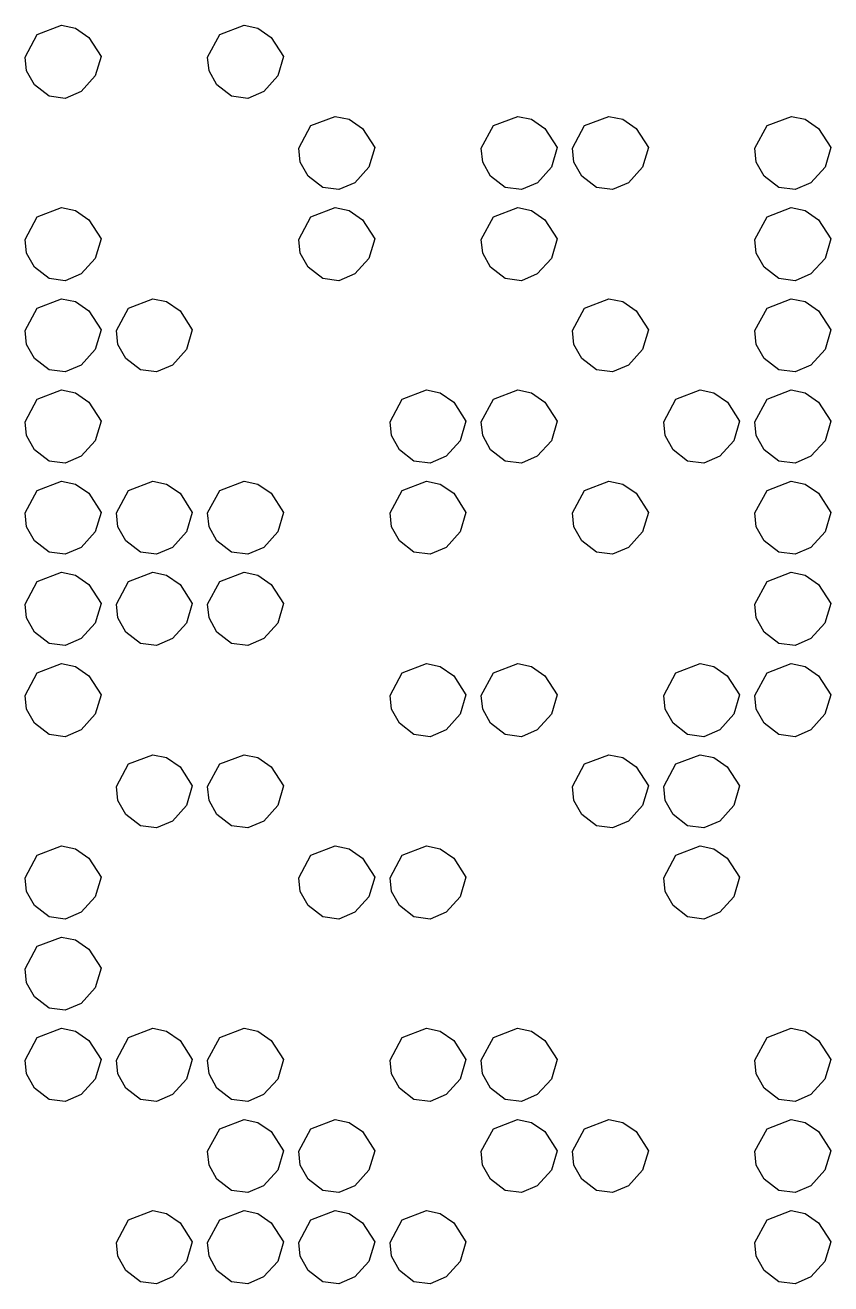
# Model space of a CAD drawing. Extents: x -13.9 to 69.6, y -29.8 to 53.7.
# Drawn here: x 6.48 to 26.42, y -29.45 to 1.71 of the extents above; entities that cross this region are included whole.
import ezdxf

# ---------------------------------------------------------------- set-up
doc = ezdxf.new("R2010")
doc.units = 0

msp = doc.modelspace()

# ---------------------------------------------------------------- linework, layer by layer
at = {"layer": 'Image'}
for p, q in [((6.783815, 1.485093), (7.38504, 1.714373)), ((7.38504, 1.714373), (7.727222, 1.642386)), ((7.727222, 1.642386), (8.059, 1.41259)), ((11.299365, 1.485093), (11.90059, 1.714373)), ((11.90059, 1.714373), (12.242772, 1.642386)), ((12.242772, 1.642386), (12.57455, 1.41259)), ((6.484025, 0.925091), (6.783815, 1.485093)), ((8.059, 1.41259), (8.362312, 0.940849)), ((10.999575, 0.925091), (11.299365, 1.485093)), ((12.57455, 1.41259), (12.877862, 0.940849)), ((8.362312, 0.940849), (8.218533, 0.456777)), ((12.877862, 0.940849), (12.734084, 0.456777)), ((6.518637, 0.583677), (6.484025, 0.925091)), ((11.034187, 0.583677), (10.999575, 0.925091)), ((6.71437, 0.23471), (6.518637, 0.583677)), ((8.218533, 0.456777), (7.871368, 0.071656)), ((11.22992, 0.23471), (11.034187, 0.583677)), ((12.734084, 0.456777), (12.386918, 0.071656)), ((6.714373, 0.234708), (6.71437, 0.23471)), ((7.076579, -0.045683), (6.714373, 0.234708)), ((7.871368, 0.071656), (7.476481, -0.097932)), ((11.229924, 0.234708), (11.22992, 0.23471)), ((11.592126, -0.045683), (11.229924, 0.234708)), ((12.386918, 0.071656), (11.992028, -0.097932)), ((7.476481, -0.097932), (7.076579, -0.045683)), ((11.992028, -0.097932), (11.592126, -0.045683)), ((13.557135, -0.772687), (14.15836, -0.543407)), ((14.15836, -0.543407), (14.500542, -0.615394)), ((14.500542, -0.615394), (14.83232, -0.84519)), ((18.072685, -0.772687), (18.67391, -0.543407)), ((18.67391, -0.543407), (19.016092, -0.615394)), ((19.016092, -0.615394), (19.34787, -0.84519)), ((20.330465, -0.772687), (20.93169, -0.543407)), ((20.93169, -0.543407), (21.273872, -0.615394)), ((21.273872, -0.615394), (21.60565, -0.84519)), ((24.846015, -0.772687), (25.44724, -0.543407)), ((25.44724, -0.543407), (25.789422, -0.615394)), ((25.789422, -0.615394), (26.1212, -0.84519)), ((13.257345, -1.332689), (13.557135, -0.772687)), ((14.83232, -0.84519), (15.135632, -1.316931)), ((17.772895, -1.332689), (18.072685, -0.772687)), ((19.34787, -0.84519), (19.651182, -1.316931)), ((20.030675, -1.332689), (20.330465, -0.772687)), ((21.60565, -0.84519), (21.908962, -1.316931)), ((24.546225, -1.332689), (24.846015, -0.772687)), ((26.1212, -0.84519), (26.424512, -1.316931)), ((13.291957, -1.674103), (13.257345, -1.332689)), ((15.135632, -1.316931), (14.991854, -1.801003)), ((17.807507, -1.674103), (17.772895, -1.332689)), ((19.651182, -1.316931), (19.507404, -1.801003)), ((20.065287, -1.674103), (20.030675, -1.332689)), ((21.908962, -1.316931), (21.765184, -1.801003)), ((24.580837, -1.674103), (24.546225, -1.332689)), ((26.424512, -1.316931), (26.280734, -1.801003)), ((13.48769, -2.02307), (13.291957, -1.674103)), ((14.991854, -1.801003), (14.644688, -2.186124)), ((18.00324, -2.02307), (17.807507, -1.674103)), ((19.507404, -1.801003), (19.160238, -2.186124)), ((20.26102, -2.02307), (20.065287, -1.674103)), ((21.765184, -1.801003), (21.418018, -2.186124)), ((24.77657, -2.02307), (24.580837, -1.674103)), ((26.280734, -1.801003), (25.933568, -2.186124)), ((13.487694, -2.023072), (13.48769, -2.02307)), ((13.849896, -2.303463), (13.487694, -2.023072)), ((18.003244, -2.023072), (18.00324, -2.02307)), ((18.365446, -2.303463), (18.003244, -2.023072)), ((20.261024, -2.023072), (20.26102, -2.02307)), ((20.623226, -2.303463), (20.261024, -2.023072)), ((24.776574, -2.023072), (24.77657, -2.02307)), ((25.138776, -2.303463), (24.776574, -2.023072)), ((14.249798, -2.355712), (13.849896, -2.303463)), ((14.644688, -2.186124), (14.249798, -2.355712)), ((18.765348, -2.355712), (18.365446, -2.303463)), ((19.160238, -2.186124), (18.765348, -2.355712)), ((21.023128, -2.355712), (20.623226, -2.303463)), ((21.418018, -2.186124), (21.023128, -2.355712)), ((25.538678, -2.355712), (25.138776, -2.303463)), ((25.933568, -2.186124), (25.538678, -2.355712)), ((6.783715, -3.030467), (7.38494, -2.801187)), ((7.38494, -2.801187), (7.727122, -2.873174)), ((13.557045, -3.030467), (14.15827, -2.801187)), ((14.15827, -2.801187), (14.500452, -2.873174)), ((18.072595, -3.030467), (18.67382, -2.801187)), ((18.67382, -2.801187), (19.016002, -2.873174)), ((24.845925, -3.030467), (25.44715, -2.801187)), ((25.44715, -2.801187), (25.789332, -2.873174)), ((6.483925, -3.590469), (6.783715, -3.030467)), ((7.727122, -2.873174), (8.0589, -3.10297)), ((8.0589, -3.10297), (8.362212, -3.574711)), ((13.257255, -3.590469), (13.557045, -3.030467)), ((14.500452, -2.873174), (14.83223, -3.10297)), ((14.83223, -3.10297), (15.135542, -3.574711)), ((17.772805, -3.590469), (18.072595, -3.030467)), ((19.016002, -2.873174), (19.34778, -3.10297)), ((19.34778, -3.10297), (19.651092, -3.574711)), ((24.546135, -3.590469), (24.845925, -3.030467)), ((25.789332, -2.873174), (26.12111, -3.10297)), ((26.12111, -3.10297), (26.424422, -3.574711)), ((6.518537, -3.931883), (6.483925, -3.590469)), ((8.362212, -3.574711), (8.218433, -4.058783)), ((13.291867, -3.931883), (13.257255, -3.590469)), ((15.135542, -3.574711), (14.991764, -4.058783)), ((17.807417, -3.931883), (17.772805, -3.590469)), ((19.651092, -3.574711), (19.507314, -4.058783)), ((24.580747, -3.931883), (24.546135, -3.590469)), ((26.424422, -3.574711), (26.280644, -4.058783)), ((6.71427, -4.28085), (6.518537, -3.931883)), ((13.4876, -4.28085), (13.291867, -3.931883)), ((18.00315, -4.28085), (17.807417, -3.931883)), ((24.77648, -4.28085), (24.580747, -3.931883)), ((6.714273, -4.280852), (6.71427, -4.28085)), ((7.076479, -4.561243), (6.714273, -4.280852)), ((8.218433, -4.058783), (7.871268, -4.443904)), ((13.487604, -4.280852), (13.4876, -4.28085)), ((13.849806, -4.561243), (13.487604, -4.280852)), ((14.991764, -4.058783), (14.644598, -4.443904)), ((18.003154, -4.280852), (18.00315, -4.28085)), ((18.365356, -4.561243), (18.003154, -4.280852)), ((19.507314, -4.058783), (19.160148, -4.443904)), ((24.776484, -4.280852), (24.77648, -4.28085)), ((25.138686, -4.561243), (24.776484, -4.280852)), ((26.280644, -4.058783), (25.933478, -4.443904)), ((7.476381, -4.613492), (7.076479, -4.561243)), ((7.871268, -4.443904), (7.476381, -4.613492)), ((14.249708, -4.613492), (13.849806, -4.561243)), ((14.644598, -4.443904), (14.249708, -4.613492)), ((18.765258, -4.613492), (18.365356, -4.561243)), ((19.160148, -4.443904), (18.765258, -4.613492)), ((25.538588, -4.613492), (25.138686, -4.561243)), ((25.933478, -4.443904), (25.538588, -4.613492)), ((6.483825, -5.848249), (6.783615, -5.288247)), ((6.783615, -5.288247), (7.38484, -5.058967)), ((7.38484, -5.058967), (7.727022, -5.130954)), ((7.727022, -5.130954), (8.0588, -5.36075)), ((8.741605, -5.848249), (9.041395, -5.288247)), ((9.041395, -5.288247), (9.64262, -5.058967)), ((9.64262, -5.058967), (9.984802, -5.130954)), ((9.984802, -5.130954), (10.31658, -5.36075)), ((20.030505, -5.848249), (20.330295, -5.288247)), ((20.330295, -5.288247), (20.93152, -5.058967)), ((20.93152, -5.058967), (21.273702, -5.130954)), ((21.273702, -5.130954), (21.60548, -5.36075)), ((24.546055, -5.848249), (24.845845, -5.288247)), ((24.845845, -5.288247), (25.44707, -5.058967)), ((25.44707, -5.058967), (25.789252, -5.130954)), ((25.789252, -5.130954), (26.12103, -5.36075)), ((8.0588, -5.36075), (8.362112, -5.832491)), ((10.31658, -5.36075), (10.619892, -5.832491)), ((21.60548, -5.36075), (21.908792, -5.832491)), ((26.12103, -5.36075), (26.424342, -5.832491)), ((6.518437, -6.189663), (6.483825, -5.848249)), ((8.362112, -5.832491), (8.218333, -6.316563)), ((8.776217, -6.189663), (8.741605, -5.848249)), ((10.619892, -5.832491), (10.476113, -6.316563)), ((20.065117, -6.189663), (20.030505, -5.848249)), ((21.908792, -5.832491), (21.765014, -6.316563)), ((24.580667, -6.189663), (24.546055, -5.848249)), ((26.424342, -5.832491), (26.280564, -6.316563)), ((6.71417, -6.53863), (6.518437, -6.189663)), ((8.97195, -6.53863), (8.776217, -6.189663)), ((20.26085, -6.53863), (20.065117, -6.189663)), ((24.7764, -6.53863), (24.580667, -6.189663)), ((6.714173, -6.538632), (6.71417, -6.53863)), ((7.076379, -6.819023), (6.714173, -6.538632)), ((8.218333, -6.316563), (7.871168, -6.701684)), ((8.971953, -6.538632), (8.97195, -6.53863)), ((9.334159, -6.819023), (8.971953, -6.538632)), ((10.476113, -6.316563), (10.128948, -6.701684)), ((20.260854, -6.538632), (20.26085, -6.53863)), ((20.623056, -6.819023), (20.260854, -6.538632)), ((21.765014, -6.316563), (21.417848, -6.701684)), ((24.776404, -6.538632), (24.7764, -6.53863)), ((25.138606, -6.819023), (24.776404, -6.538632)), ((26.280564, -6.316563), (25.933398, -6.701684)), ((7.476281, -6.871272), (7.076379, -6.819023)), ((7.871168, -6.701684), (7.476281, -6.871272)), ((9.734061, -6.871272), (9.334159, -6.819023)), ((10.128948, -6.701684), (9.734061, -6.871272)), ((21.022958, -6.871272), (20.623056, -6.819023)), ((21.417848, -6.701684), (21.022958, -6.871272)), ((25.538508, -6.871272), (25.138606, -6.819023)), ((25.933398, -6.701684), (25.538508, -6.871272)), ((6.783575, -7.546027), (7.3848, -7.316747)), ((7.3848, -7.316747), (7.726982, -7.388734)), ((7.726982, -7.388734), (8.05876, -7.61853)), ((15.814675, -7.546027), (16.4159, -7.316747)), ((16.4159, -7.316747), (16.758082, -7.388734)), ((16.758082, -7.388734), (17.08986, -7.61853)), ((18.072455, -7.546027), (18.67368, -7.316747)), ((18.67368, -7.316747), (19.015862, -7.388734)), ((19.015862, -7.388734), (19.34764, -7.61853)), ((22.588005, -7.546027), (23.18923, -7.316747)), ((23.18923, -7.316747), (23.531412, -7.388734)), ((23.531412, -7.388734), (23.86319, -7.61853)), ((24.845785, -7.546027), (25.44701, -7.316747)), ((25.44701, -7.316747), (25.789192, -7.388734)), ((25.789192, -7.388734), (26.12097, -7.61853)), ((6.483785, -8.106029), (6.783575, -7.546027)), ((8.05876, -7.61853), (8.362072, -8.090271)), ((15.514885, -8.106029), (15.814675, -7.546027)), ((17.08986, -7.61853), (17.393172, -8.090271)), ((17.772665, -8.106029), (18.072455, -7.546027)), ((19.34764, -7.61853), (19.650952, -8.090271)), ((22.288215, -8.106029), (22.588005, -7.546027)), ((23.86319, -7.61853), (24.166502, -8.090271)), ((24.545995, -8.106029), (24.845785, -7.546027)), ((26.12097, -7.61853), (26.424282, -8.090271)), ((8.362072, -8.090271), (8.218293, -8.574343)), ((17.393172, -8.090271), (17.249394, -8.574343)), ((19.650952, -8.090271), (19.507174, -8.574343)), ((24.166502, -8.090271), (24.022724, -8.574343)), ((26.424282, -8.090271), (26.280504, -8.574343)), ((6.518397, -8.447443), (6.483785, -8.106029)), ((15.549497, -8.447443), (15.514885, -8.106029)), ((17.807277, -8.447443), (17.772665, -8.106029)), ((22.322827, -8.447443), (22.288215, -8.106029)), ((24.580607, -8.447443), (24.545995, -8.106029)), ((6.71413, -8.79641), (6.518397, -8.447443)), ((8.218293, -8.574343), (7.871128, -8.959464)), ((15.74523, -8.79641), (15.549497, -8.447443)), ((17.249394, -8.574343), (16.902228, -8.959464)), ((18.00301, -8.79641), (17.807277, -8.447443)), ((19.507174, -8.574343), (19.160008, -8.959464)), ((22.51856, -8.79641), (22.322827, -8.447443)), ((24.022724, -8.574343), (23.675558, -8.959464)), ((24.77634, -8.79641), (24.580607, -8.447443)), ((26.280504, -8.574343), (25.933338, -8.959464)), ((6.714133, -8.796412), (6.71413, -8.79641)), ((7.076339, -9.076803), (6.714133, -8.796412)), ((7.871128, -8.959464), (7.476241, -9.129052)), ((15.745234, -8.796412), (15.74523, -8.79641)), ((16.107436, -9.076803), (15.745234, -8.796412)), ((16.902228, -8.959464), (16.507338, -9.129052)), ((18.003014, -8.796412), (18.00301, -8.79641)), ((18.365216, -9.076803), (18.003014, -8.796412)), ((19.160008, -8.959464), (18.765118, -9.129052)), ((22.518564, -8.796412), (22.51856, -8.79641)), ((22.880766, -9.076803), (22.518564, -8.796412)), ((23.675558, -8.959464), (23.280668, -9.129052)), ((24.776344, -8.796412), (24.77634, -8.79641)), ((25.138546, -9.076803), (24.776344, -8.796412)), ((25.933338, -8.959464), (25.538448, -9.129052)), ((7.476241, -9.129052), (7.076339, -9.076803)), ((16.507338, -9.129052), (16.107436, -9.076803)), ((18.765118, -9.129052), (18.365216, -9.076803)), ((23.280668, -9.129052), (22.880766, -9.076803)), ((25.538448, -9.129052), (25.138546, -9.076803)), ((6.783565, -9.803807), (7.38479, -9.574527)), ((7.38479, -9.574527), (7.726972, -9.646514)), ((7.726972, -9.646514), (8.05875, -9.87631)), ((9.041345, -9.803807), (9.64257, -9.574527)), ((9.64257, -9.574527), (9.984752, -9.646514)), ((9.984752, -9.646514), (10.31653, -9.87631)), ((11.299125, -9.803807), (11.90035, -9.574527)), ((11.90035, -9.574527), (12.242532, -9.646514)), ((12.242532, -9.646514), (12.57431, -9.87631)), ((15.814675, -9.803807), (16.4159, -9.574527)), ((16.4159, -9.574527), (16.758082, -9.646514)), ((16.758082, -9.646514), (17.08986, -9.87631)), ((20.330225, -9.803807), (20.93145, -9.574527)), ((20.93145, -9.574527), (21.273632, -9.646514)), ((21.273632, -9.646514), (21.60541, -9.87631)), ((24.845775, -9.803807), (25.447, -9.574527)), ((25.447, -9.574527), (25.789182, -9.646514)), ((25.789182, -9.646514), (26.12096, -9.87631)), ((6.483775, -10.363809), (6.783565, -9.803807)), ((8.05875, -9.87631), (8.362062, -10.348051)), ((8.741555, -10.363809), (9.041345, -9.803807)), ((10.31653, -9.87631), (10.619842, -10.348051)), ((10.999335, -10.363809), (11.299125, -9.803807)), ((12.57431, -9.87631), (12.877622, -10.348051)), ((15.514885, -10.363809), (15.814675, -9.803807)), ((17.08986, -9.87631), (17.393172, -10.348051)), ((20.030435, -10.363809), (20.330225, -9.803807)), ((21.60541, -9.87631), (21.908722, -10.348051)), ((24.545985, -10.363809), (24.845775, -9.803807)), ((26.12096, -9.87631), (26.424272, -10.348051)), ((6.518387, -10.705223), (6.483775, -10.363809)), ((8.362062, -10.348051), (8.218283, -10.832123)), ((8.776167, -10.705223), (8.741555, -10.363809)), ((10.619842, -10.348051), (10.476063, -10.832123)), ((11.033947, -10.705223), (10.999335, -10.363809)), ((12.877622, -10.348051), (12.733844, -10.832123)), ((15.549497, -10.705223), (15.514885, -10.363809)), ((17.393172, -10.348051), (17.249394, -10.832123)), ((20.065047, -10.705223), (20.030435, -10.363809)), ((21.908722, -10.348051), (21.764944, -10.832123)), ((24.580597, -10.705223), (24.545985, -10.363809)), ((26.424272, -10.348051), (26.280494, -10.832123)), ((6.71412, -11.05419), (6.518387, -10.705223)), ((8.218283, -10.832123), (7.871118, -11.217244)), ((8.9719, -11.05419), (8.776167, -10.705223)), ((10.476063, -10.832123), (10.128898, -11.217244)), ((11.22968, -11.05419), (11.033947, -10.705223)), ((12.733844, -10.832123), (12.386678, -11.217244)), ((15.74523, -11.05419), (15.549497, -10.705223)), ((17.249394, -10.832123), (16.902228, -11.217244)), ((20.26078, -11.05419), (20.065047, -10.705223)), ((21.764944, -10.832123), (21.417778, -11.217244)), ((24.77633, -11.05419), (24.580597, -10.705223)), ((26.280494, -10.832123), (25.933328, -11.217244)), ((6.714123, -11.054192), (6.71412, -11.05419)), ((7.076329, -11.334583), (6.714123, -11.054192)), ((7.871118, -11.217244), (7.476231, -11.386832)), ((8.971903, -11.054192), (8.9719, -11.05419)), ((9.334109, -11.334583), (8.971903, -11.054192)), ((10.128898, -11.217244), (9.734011, -11.386832)), ((11.229684, -11.054192), (11.22968, -11.05419)), ((11.591886, -11.334583), (11.229684, -11.054192)), ((12.386678, -11.217244), (11.991788, -11.386832)), ((15.745234, -11.054192), (15.74523, -11.05419)), ((16.107436, -11.334583), (15.745234, -11.054192)), ((16.902228, -11.217244), (16.507338, -11.386832)), ((20.260784, -11.054192), (20.26078, -11.05419)), ((20.622986, -11.334583), (20.260784, -11.054192)), ((21.417778, -11.217244), (21.022888, -11.386832)), ((24.776334, -11.054192), (24.77633, -11.05419)), ((25.138536, -11.334583), (24.776334, -11.054192)), ((25.933328, -11.217244), (25.538438, -11.386832)), ((7.476231, -11.386832), (7.076329, -11.334583)), ((9.734011, -11.386832), (9.334109, -11.334583)), ((11.991788, -11.386832), (11.591886, -11.334583)), ((16.507338, -11.386832), (16.107436, -11.334583)), ((21.022888, -11.386832), (20.622986, -11.334583)), ((25.538438, -11.386832), (25.138536, -11.334583)), ((6.783475, -12.061587), (7.3847, -11.832307)), ((7.3847, -11.832307), (7.726882, -11.904294)), ((9.041255, -12.061587), (9.64248, -11.832307)), ((9.64248, -11.832307), (9.984662, -11.904294)), ((11.299035, -12.061587), (11.90026, -11.832307)), ((11.90026, -11.832307), (12.242442, -11.904294)), ((24.845735, -12.061587), (25.44696, -11.832307)), ((25.44696, -11.832307), (25.789142, -11.904294)), ((6.483685, -12.621589), (6.783475, -12.061587)), ((7.726882, -11.904294), (8.05866, -12.13409)), ((8.05866, -12.13409), (8.361972, -12.605831)), ((8.741465, -12.621589), (9.041255, -12.061587)), ((9.984662, -11.904294), (10.31644, -12.13409)), ((10.31644, -12.13409), (10.619752, -12.605831)), ((10.999245, -12.621589), (11.299035, -12.061587)), ((12.242442, -11.904294), (12.57422, -12.13409)), ((12.57422, -12.13409), (12.877532, -12.605831)), ((24.545945, -12.621589), (24.845735, -12.061587)), ((25.789142, -11.904294), (26.12092, -12.13409)), ((26.12092, -12.13409), (26.424232, -12.605831)), ((6.518297, -12.963003), (6.483685, -12.621589)), ((8.361972, -12.605831), (8.218193, -13.089903)), ((8.776077, -12.963003), (8.741465, -12.621589)), ((10.619752, -12.605831), (10.475973, -13.089903)), ((11.033857, -12.963003), (10.999245, -12.621589)), ((12.877532, -12.605831), (12.733754, -13.089903)), ((24.580557, -12.963003), (24.545945, -12.621589)), ((26.424232, -12.605831), (26.280454, -13.089903)), ((6.71403, -13.31197), (6.518297, -12.963003)), ((8.97181, -13.31197), (8.776077, -12.963003)), ((11.22959, -13.31197), (11.033857, -12.963003)), ((24.77629, -13.31197), (24.580557, -12.963003)), ((6.714033, -13.311972), (6.71403, -13.31197)), ((7.076239, -13.592363), (6.714033, -13.311972)), ((8.218193, -13.089903), (7.871028, -13.475024)), ((8.971813, -13.311972), (8.97181, -13.31197)), ((9.334019, -13.592363), (8.971813, -13.311972)), ((10.475973, -13.089903), (10.128808, -13.475024)), ((11.229594, -13.311972), (11.22959, -13.31197)), ((11.591796, -13.592363), (11.229594, -13.311972)), ((12.733754, -13.089903), (12.386588, -13.475024)), ((24.776294, -13.311972), (24.77629, -13.31197)), ((25.138496, -13.592363), (24.776294, -13.311972)), ((26.280454, -13.089903), (25.933288, -13.475024)), ((7.476141, -13.644612), (7.076239, -13.592363)), ((7.871028, -13.475024), (7.476141, -13.644612)), ((9.733921, -13.644612), (9.334019, -13.592363)), ((10.128808, -13.475024), (9.733921, -13.644612)), ((11.991698, -13.644612), (11.591796, -13.592363)), ((12.386588, -13.475024), (11.991698, -13.644612)), ((25.538398, -13.644612), (25.138496, -13.592363)), ((25.933288, -13.475024), (25.538398, -13.644612)), ((6.483635, -14.879369), (6.783425, -14.319367)), ((6.783425, -14.319367), (7.38465, -14.090087)), ((7.38465, -14.090087), (7.726832, -14.162074)), ((7.726832, -14.162074), (8.05861, -14.39187)), ((15.514735, -14.879369), (15.814525, -14.319367)), ((15.814525, -14.319367), (16.41575, -14.090087)), ((16.41575, -14.090087), (16.757932, -14.162074)), ((16.757932, -14.162074), (17.08971, -14.39187)), ((17.772515, -14.879369), (18.072305, -14.319367)), ((18.072305, -14.319367), (18.67353, -14.090087)), ((18.67353, -14.090087), (19.015712, -14.162074)), ((19.015712, -14.162074), (19.34749, -14.39187)), ((22.288065, -14.879369), (22.587855, -14.319367)), ((22.587855, -14.319367), (23.18908, -14.090087)), ((23.18908, -14.090087), (23.531262, -14.162074)), ((23.531262, -14.162074), (23.86304, -14.39187)), ((24.545845, -14.879369), (24.845635, -14.319367)), ((24.845635, -14.319367), (25.44686, -14.090087)), ((25.44686, -14.090087), (25.789042, -14.162074)), ((25.789042, -14.162074), (26.12082, -14.39187)), ((8.05861, -14.39187), (8.361922, -14.863611)), ((17.08971, -14.39187), (17.393022, -14.863611)), ((19.34749, -14.39187), (19.650802, -14.863611)), ((23.86304, -14.39187), (24.166352, -14.863611)), ((26.12082, -14.39187), (26.424132, -14.863611)), ((6.518247, -15.220783), (6.483635, -14.879369)), ((8.361922, -14.863611), (8.218143, -15.347683)), ((15.549347, -15.220783), (15.514735, -14.879369)), ((17.393022, -14.863611), (17.249244, -15.347683)), ((17.807127, -15.220783), (17.772515, -14.879369)), ((19.650802, -14.863611), (19.507024, -15.347683)), ((22.322677, -15.220783), (22.288065, -14.879369)), ((24.166352, -14.863611), (24.022574, -15.347683)), ((24.580457, -15.220783), (24.545845, -14.879369)), ((26.424132, -14.863611), (26.280354, -15.347683)), ((6.71398, -15.56975), (6.518247, -15.220783)), ((15.74508, -15.56975), (15.549347, -15.220783)), ((18.00286, -15.56975), (17.807127, -15.220783)), ((22.51841, -15.56975), (22.322677, -15.220783)), ((24.77619, -15.56975), (24.580457, -15.220783)), ((6.713983, -15.569752), (6.71398, -15.56975)), ((7.076189, -15.850143), (6.713983, -15.569752)), ((8.218143, -15.347683), (7.870978, -15.732804)), ((15.745084, -15.569752), (15.74508, -15.56975)), ((16.107286, -15.850143), (15.745084, -15.569752)), ((17.249244, -15.347683), (16.902078, -15.732804)), ((18.002864, -15.569752), (18.00286, -15.56975)), ((18.365066, -15.850143), (18.002864, -15.569752)), ((19.507024, -15.347683), (19.159858, -15.732804)), ((22.518414, -15.569752), (22.51841, -15.56975)), ((22.880616, -15.850143), (22.518414, -15.569752)), ((24.022574, -15.347683), (23.675408, -15.732804)), ((24.776194, -15.569752), (24.77619, -15.56975)), ((25.138396, -15.850143), (24.776194, -15.569752)), ((26.280354, -15.347683), (25.933188, -15.732804)), ((7.476091, -15.902392), (7.076189, -15.850143)), ((7.870978, -15.732804), (7.476091, -15.902392)), ((16.507188, -15.902392), (16.107286, -15.850143)), ((16.902078, -15.732804), (16.507188, -15.902392)), ((18.764968, -15.902392), (18.365066, -15.850143)), ((19.159858, -15.732804), (18.764968, -15.902392)), ((23.280518, -15.902392), (22.880616, -15.850143)), ((23.675408, -15.732804), (23.280518, -15.902392)), ((25.538298, -15.902392), (25.138396, -15.850143)), ((25.933188, -15.732804), (25.538298, -15.902392)), ((9.041145, -16.577147), (9.64237, -16.347867)), ((9.64237, -16.347867), (9.984552, -16.419854)), ((9.984552, -16.419854), (10.31633, -16.64965)), ((11.298925, -16.577147), (11.90015, -16.347867)), ((11.90015, -16.347867), (12.242332, -16.419854)), ((12.242332, -16.419854), (12.57411, -16.64965)), ((20.330025, -16.577147), (20.93125, -16.347867)), ((20.93125, -16.347867), (21.273432, -16.419854)), ((21.273432, -16.419854), (21.60521, -16.64965)), ((22.587805, -16.577147), (23.18903, -16.347867)), ((23.18903, -16.347867), (23.531212, -16.419854)), ((23.531212, -16.419854), (23.86299, -16.64965)), ((8.741355, -17.137149), (9.041145, -16.577147)), ((10.31633, -16.64965), (10.619642, -17.121392)), ((10.999135, -17.137149), (11.298925, -16.577147)), ((12.57411, -16.64965), (12.877422, -17.121392)), ((20.030235, -17.137149), (20.330025, -16.577147)), ((21.60521, -16.64965), (21.908522, -17.121392)), ((22.288015, -17.137149), (22.587805, -16.577147)), ((23.86299, -16.64965), (24.166302, -17.121392)), ((8.775967, -17.478563), (8.741355, -17.137149)), ((10.619642, -17.121392), (10.475863, -17.605463)), ((11.033747, -17.478563), (10.999135, -17.137149)), ((12.877422, -17.121392), (12.733644, -17.605463)), ((20.064847, -17.478563), (20.030235, -17.137149)), ((21.908522, -17.121392), (21.764744, -17.605463)), ((22.322627, -17.478563), (22.288015, -17.137149)), ((24.166302, -17.121392), (24.022524, -17.605463)), ((8.9717, -17.82753), (8.775967, -17.478563)), ((10.475863, -17.605463), (10.128698, -17.990584)), ((11.22948, -17.82753), (11.033747, -17.478563)), ((12.733644, -17.605463), (12.386478, -17.990584)), ((20.26058, -17.82753), (20.064847, -17.478563)), ((21.764744, -17.605463), (21.417578, -17.990584)), ((22.51836, -17.82753), (22.322627, -17.478563)), ((24.022524, -17.605463), (23.675358, -17.990584)), ((8.971703, -17.827532), (8.9717, -17.82753)), ((9.333909, -18.107923), (8.971703, -17.827532)), ((10.128698, -17.990584), (9.733811, -18.160172)), ((11.229484, -17.827532), (11.22948, -17.82753)), ((11.591686, -18.107923), (11.229484, -17.827532)), ((12.386478, -17.990584), (11.991588, -18.160172)), ((20.260584, -17.827532), (20.26058, -17.82753)), ((20.622786, -18.107923), (20.260584, -17.827532)), ((21.417578, -17.990584), (21.022688, -18.160172)), ((22.518364, -17.827532), (22.51836, -17.82753)), ((22.880566, -18.107923), (22.518364, -17.827532)), ((23.675358, -17.990584), (23.280468, -18.160172)), ((9.733811, -18.160172), (9.333909, -18.107923)), ((11.991588, -18.160172), (11.591686, -18.107923)), ((21.022688, -18.160172), (20.622786, -18.107923)), ((23.280468, -18.160172), (22.880566, -18.107923)), ((6.783305, -18.834927), (7.38453, -18.605647)), ((7.38453, -18.605647), (7.726712, -18.677634)), ((7.726712, -18.677634), (8.05849, -18.90743)), ((13.556635, -18.834927), (14.15786, -18.605647)), ((14.15786, -18.605647), (14.500042, -18.677634)), ((14.500042, -18.677634), (14.83182, -18.90743)), ((15.814415, -18.834927), (16.41564, -18.605647)), ((16.41564, -18.605647), (16.757822, -18.677634)), ((16.757822, -18.677634), (17.0896, -18.90743)), ((22.587745, -18.834927), (23.18897, -18.605647)), ((23.18897, -18.605647), (23.531152, -18.677634)), ((23.531152, -18.677634), (23.86293, -18.90743)), ((6.483515, -19.394929), (6.783305, -18.834927)), ((8.05849, -18.90743), (8.361802, -19.379171)), ((13.256845, -19.394929), (13.556635, -18.834927)), ((14.83182, -18.90743), (15.135132, -19.379171)), ((15.514625, -19.394929), (15.814415, -18.834927)), ((17.0896, -18.90743), (17.392912, -19.379171)), ((22.287955, -19.394929), (22.587745, -18.834927)), ((23.86293, -18.90743), (24.166242, -19.379171)), ((6.518127, -19.736343), (6.483515, -19.394929)), ((8.361802, -19.379171), (8.218023, -19.863243)), ((13.291457, -19.736343), (13.256845, -19.394929)), ((15.135132, -19.379171), (14.991354, -19.863243)), ((15.549237, -19.736343), (15.514625, -19.394929)), ((17.392912, -19.379171), (17.249134, -19.863243)), ((22.322567, -19.736343), (22.287955, -19.394929)), ((24.166242, -19.379171), (24.022464, -19.863243)), ((6.71386, -20.08531), (6.518127, -19.736343)), ((8.218023, -19.863243), (7.870858, -20.248364)), ((13.48719, -20.08531), (13.291457, -19.736343)), ((14.991354, -19.863243), (14.644188, -20.248364)), ((15.74497, -20.08531), (15.549237, -19.736343)), ((17.249134, -19.863243), (16.901968, -20.248364)), ((22.5183, -20.08531), (22.322567, -19.736343)), ((24.022464, -19.863243), (23.675298, -20.248364)), ((6.713863, -20.085312), (6.71386, -20.08531)), ((7.076069, -20.365703), (6.713863, -20.085312)), ((7.870858, -20.248364), (7.475971, -20.417952)), ((13.487194, -20.085312), (13.48719, -20.08531)), ((13.849396, -20.365703), (13.487194, -20.085312)), ((14.644188, -20.248364), (14.249298, -20.417952)), ((15.744974, -20.085312), (15.74497, -20.08531)), ((16.107176, -20.365703), (15.744974, -20.085312)), ((16.901968, -20.248364), (16.507078, -20.417952)), ((22.518304, -20.085312), (22.5183, -20.08531)), ((22.880506, -20.365703), (22.518304, -20.085312)), ((23.675298, -20.248364), (23.280408, -20.417952)), ((7.475971, -20.417952), (7.076069, -20.365703)), ((14.249298, -20.417952), (13.849396, -20.365703)), ((16.507078, -20.417952), (16.107176, -20.365703)), ((23.280408, -20.417952), (22.880506, -20.365703)), ((6.783305, -21.092707), (7.38453, -20.863427)), ((7.38453, -20.863427), (7.726712, -20.935414)), ((6.483515, -21.652709), (6.783305, -21.092707)), ((7.726712, -20.935414), (8.05849, -21.16521)), ((8.05849, -21.16521), (8.361802, -21.636952)), ((6.518127, -21.994123), (6.483515, -21.652709)), ((8.361802, -21.636952), (8.218023, -22.121023)), ((6.71386, -22.34309), (6.518127, -21.994123)), ((8.218023, -22.121023), (7.870858, -22.506144)), ((6.713863, -22.343092), (6.71386, -22.34309)), ((7.076069, -22.623483), (6.713863, -22.343092)), ((7.475971, -22.675732), (7.076069, -22.623483)), ((7.870858, -22.506144), (7.475971, -22.675732)), ((6.483455, -23.910489), (6.783245, -23.350487)), ((6.783245, -23.350487), (7.38447, -23.121207)), ((7.38447, -23.121207), (7.726652, -23.193194)), ((7.726652, -23.193194), (8.05843, -23.42299)), ((8.741235, -23.910489), (9.041025, -23.350487)), ((9.041025, -23.350487), (9.64225, -23.121207)), ((9.64225, -23.121207), (9.984432, -23.193194)), ((9.984432, -23.193194), (10.31621, -23.42299)), ((10.999015, -23.910489), (11.298805, -23.350487)), ((11.298805, -23.350487), (11.90003, -23.121207)), ((11.90003, -23.121207), (12.242212, -23.193194)), ((12.242212, -23.193194), (12.57399, -23.42299)), ((15.514565, -23.910489), (15.814355, -23.350487)), ((15.814355, -23.350487), (16.41558, -23.121207)), ((16.41558, -23.121207), (16.757762, -23.193194)), ((16.757762, -23.193194), (17.08954, -23.42299)), ((17.772345, -23.910489), (18.072135, -23.350487)), ((18.072135, -23.350487), (18.67336, -23.121207)), ((18.67336, -23.121207), (19.015542, -23.193194)), ((19.015542, -23.193194), (19.34732, -23.42299)), ((24.545675, -23.910489), (24.845465, -23.350487)), ((24.845465, -23.350487), (25.44669, -23.121207)), ((25.44669, -23.121207), (25.788872, -23.193194)), ((25.788872, -23.193194), (26.12065, -23.42299)), ((8.05843, -23.42299), (8.361742, -23.894731)), ((10.31621, -23.42299), (10.619522, -23.894731)), ((12.57399, -23.42299), (12.877302, -23.894731)), ((17.08954, -23.42299), (17.392852, -23.894731)), ((19.34732, -23.42299), (19.650632, -23.894731)), ((26.12065, -23.42299), (26.423962, -23.894731)), ((6.518067, -24.251903), (6.483455, -23.910489)), ((8.361742, -23.894731), (8.217963, -24.378803)), ((8.775847, -24.251903), (8.741235, -23.910489)), ((10.619522, -23.894731), (10.475743, -24.378803)), ((11.033627, -24.251903), (10.999015, -23.910489)), ((12.877302, -23.894731), (12.733524, -24.378803)), ((15.549177, -24.251903), (15.514565, -23.910489)), ((17.392852, -23.894731), (17.249074, -24.378803)), ((17.806957, -24.251903), (17.772345, -23.910489)), ((19.650632, -23.894731), (19.506854, -24.378803)), ((24.580287, -24.251903), (24.545675, -23.910489)), ((26.423962, -23.894731), (26.280184, -24.378803)), ((6.7138, -24.60087), (6.518067, -24.251903)), ((8.97158, -24.60087), (8.775847, -24.251903)), ((11.22936, -24.60087), (11.033627, -24.251903)), ((15.74491, -24.60087), (15.549177, -24.251903)), ((18.00269, -24.60087), (17.806957, -24.251903)), ((24.77602, -24.60087), (24.580287, -24.251903)), ((6.713803, -24.600872), (6.7138, -24.60087)), ((7.076009, -24.881263), (6.713803, -24.600872)), ((8.217963, -24.378803), (7.870798, -24.763924)), ((8.971583, -24.600872), (8.97158, -24.60087)), ((9.333789, -24.881263), (8.971583, -24.600872)), ((10.475743, -24.378803), (10.128578, -24.763924)), ((11.229364, -24.600872), (11.22936, -24.60087)), ((11.591566, -24.881263), (11.229364, -24.600872)), ((12.733524, -24.378803), (12.386358, -24.763924)), ((15.744914, -24.600872), (15.74491, -24.60087)), ((16.107116, -24.881263), (15.744914, -24.600872)), ((17.249074, -24.378803), (16.901908, -24.763924)), ((18.002694, -24.600872), (18.00269, -24.60087)), ((18.364896, -24.881263), (18.002694, -24.600872)), ((19.506854, -24.378803), (19.159688, -24.763924)), ((24.776024, -24.600872), (24.77602, -24.60087)), ((25.138226, -24.881263), (24.776024, -24.600872)), ((26.280184, -24.378803), (25.933018, -24.763924)), ((7.475911, -24.933512), (7.076009, -24.881263)), ((7.870798, -24.763924), (7.475911, -24.933512)), ((9.733691, -24.933512), (9.333789, -24.881263)), ((10.128578, -24.763924), (9.733691, -24.933512)), ((11.991468, -24.933512), (11.591566, -24.881263)), ((12.386358, -24.763924), (11.991468, -24.933512)), ((16.507018, -24.933512), (16.107116, -24.881263)), ((16.901908, -24.763924), (16.507018, -24.933512)), ((18.764798, -24.933512), (18.364896, -24.881263)), ((19.159688, -24.763924), (18.764798, -24.933512)), ((25.538128, -24.933512), (25.138226, -24.881263)), ((25.933018, -24.763924), (25.538128, -24.933512)), ((11.298825, -25.608267), (11.90005, -25.378987)), ((11.90005, -25.378987), (12.242232, -25.450974)), ((12.242232, -25.450974), (12.57401, -25.68077)), ((13.556605, -25.608267), (14.15783, -25.378987)), ((14.15783, -25.378987), (14.500012, -25.450974)), ((14.500012, -25.450974), (14.83179, -25.68077)), ((18.072155, -25.608267), (18.67338, -25.378987)), ((18.67338, -25.378987), (19.015562, -25.450974)), ((19.015562, -25.450974), (19.34734, -25.68077)), ((20.329935, -25.608267), (20.93116, -25.378987)), ((20.93116, -25.378987), (21.273342, -25.450974)), ((21.273342, -25.450974), (21.60512, -25.68077)), ((24.845485, -25.608267), (25.44671, -25.378987)), ((25.44671, -25.378987), (25.788892, -25.450974)), ((25.788892, -25.450974), (26.12067, -25.68077)), ((10.999035, -26.168269), (11.298825, -25.608267)), ((12.57401, -25.68077), (12.877322, -26.152512)), ((13.256815, -26.168269), (13.556605, -25.608267)), ((14.83179, -25.68077), (15.135102, -26.152512)), ((17.772365, -26.168269), (18.072155, -25.608267)), ((19.34734, -25.68077), (19.650652, -26.152512)), ((20.030145, -26.168269), (20.329935, -25.608267)), ((21.60512, -25.68077), (21.908432, -26.152512)), ((24.545695, -26.168269), (24.845485, -25.608267)), ((26.12067, -25.68077), (26.423982, -26.152512)), ((11.033647, -26.509683), (10.999035, -26.168269)), ((12.877322, -26.152512), (12.733544, -26.636583)), ((13.291427, -26.509683), (13.256815, -26.168269)), ((15.135102, -26.152512), (14.991324, -26.636583)), ((17.806977, -26.509683), (17.772365, -26.168269)), ((19.650652, -26.152512), (19.506874, -26.636583)), ((20.064757, -26.509683), (20.030145, -26.168269)), ((21.908432, -26.152512), (21.764654, -26.636583)), ((24.580307, -26.509683), (24.545695, -26.168269)), ((26.423982, -26.152512), (26.280204, -26.636583)), ((11.22938, -26.85865), (11.033647, -26.509683)), ((12.733544, -26.636583), (12.386378, -27.021704)), ((13.48716, -26.85865), (13.291427, -26.509683)), ((14.991324, -26.636583), (14.644158, -27.021704)), ((18.00271, -26.85865), (17.806977, -26.509683)), ((19.506874, -26.636583), (19.159708, -27.021704)), ((20.26049, -26.85865), (20.064757, -26.509683)), ((21.764654, -26.636583), (21.417488, -27.021704)), ((24.77604, -26.85865), (24.580307, -26.509683)), ((26.280204, -26.636583), (25.933038, -27.021704)), ((11.229384, -26.858652), (11.22938, -26.85865)), ((11.591586, -27.139043), (11.229384, -26.858652)), ((12.386378, -27.021704), (11.991488, -27.191292)), ((13.487164, -26.858652), (13.48716, -26.85865)), ((13.849366, -27.139043), (13.487164, -26.858652)), ((14.644158, -27.021704), (14.249268, -27.191292)), ((18.002714, -26.858652), (18.00271, -26.85865)), ((18.364916, -27.139043), (18.002714, -26.858652)), ((19.159708, -27.021704), (18.764818, -27.191292)), ((20.260494, -26.858652), (20.26049, -26.85865)), ((20.622696, -27.139043), (20.260494, -26.858652)), ((21.417488, -27.021704), (21.022598, -27.191292)), ((24.776044, -26.858652), (24.77604, -26.85865)), ((25.138246, -27.139043), (24.776044, -26.858652)), ((25.933038, -27.021704), (25.538148, -27.191292)), ((11.991488, -27.191292), (11.591586, -27.139043)), ((14.249268, -27.191292), (13.849366, -27.139043)), ((18.764818, -27.191292), (18.364916, -27.139043)), ((21.022598, -27.191292), (20.622696, -27.139043)), ((25.538148, -27.191292), (25.138246, -27.139043)), ((9.041015, -27.866047), (9.64224, -27.636767)), ((9.64224, -27.636767), (9.984422, -27.708754)), ((9.984422, -27.708754), (10.3162, -27.93855)), ((11.298796, -27.866047), (11.90002, -27.636767)), ((11.90002, -27.636767), (12.242202, -27.708754)), ((12.242202, -27.708754), (12.57398, -27.93855)), ((13.556576, -27.866047), (14.1578, -27.636767)), ((14.1578, -27.636767), (14.499982, -27.708754)), ((14.499982, -27.708754), (14.83176, -27.93855)), ((15.814356, -27.866047), (16.41558, -27.636767)), ((16.41558, -27.636767), (16.757762, -27.708754)), ((16.757762, -27.708754), (17.08954, -27.93855)), ((24.845455, -27.866047), (25.44668, -27.636767)), ((25.44668, -27.636767), (25.788862, -27.708754)), ((25.788862, -27.708754), (26.12064, -27.93855)), ((8.741225, -28.426049), (9.041015, -27.866047)), ((10.3162, -27.93855), (10.619512, -28.410291)), ((10.999005, -28.426049), (11.298796, -27.866047)), ((12.57398, -27.93855), (12.877292, -28.410291)), ((13.256785, -28.426049), (13.556576, -27.866047)), ((14.83176, -27.93855), (15.135072, -28.410291)), ((15.514565, -28.426049), (15.814356, -27.866047)), ((17.08954, -27.93855), (17.392852, -28.410291)), ((24.545665, -28.426049), (24.845455, -27.866047)), ((26.12064, -27.93855), (26.423952, -28.410291)), ((8.775837, -28.767463), (8.741225, -28.426049)), ((10.619512, -28.410291), (10.475733, -28.894363)), ((11.033617, -28.767463), (10.999005, -28.426049)), ((12.877292, -28.410291), (12.733514, -28.894363)), ((13.291397, -28.767463), (13.256785, -28.426049)), ((15.135072, -28.410291), (14.991294, -28.894363)), ((15.549177, -28.767463), (15.514565, -28.426049)), ((17.392852, -28.410291), (17.249074, -28.894363)), ((24.580277, -28.767463), (24.545665, -28.426049)), ((26.423952, -28.410291), (26.280174, -28.894363)), ((8.97157, -29.11643), (8.775837, -28.767463)), ((10.475733, -28.894363), (10.128568, -29.279484)), ((11.22935, -29.11643), (11.033617, -28.767463)), ((12.733514, -28.894363), (12.386348, -29.279484)), ((13.48713, -29.11643), (13.291397, -28.767463)), ((14.991294, -28.894363), (14.644128, -29.279484)), ((15.74491, -29.11643), (15.549177, -28.767463)), ((17.249074, -28.894363), (16.901908, -29.279484)), ((24.77601, -29.11643), (24.580277, -28.767463)), ((26.280174, -28.894363), (25.933008, -29.279484)), ((8.971573, -29.116432), (8.97157, -29.11643)), ((9.333779, -29.396823), (8.971573, -29.116432)), ((10.128568, -29.279484), (9.733681, -29.449072)), ((11.229354, -29.116432), (11.22935, -29.11643)), ((11.591556, -29.396823), (11.229354, -29.116432)), ((12.386348, -29.279484), (11.991458, -29.449072)), ((13.487134, -29.116432), (13.48713, -29.11643)), ((13.849336, -29.396823), (13.487134, -29.116432)), ((14.644128, -29.279484), (14.249238, -29.449072)), ((15.744914, -29.116432), (15.74491, -29.11643)), ((16.107116, -29.396823), (15.744914, -29.116432)), ((16.901908, -29.279484), (16.507018, -29.449072)), ((24.776014, -29.116432), (24.77601, -29.11643)), ((25.138216, -29.396823), (24.776014, -29.116432)), ((25.933008, -29.279484), (25.538118, -29.449072)), ((9.733681, -29.449072), (9.333779, -29.396823)), ((11.991458, -29.449072), (11.591556, -29.396823)), ((14.249238, -29.449072), (13.849336, -29.396823)), ((16.507018, -29.449072), (16.107116, -29.396823)), ((25.538118, -29.449072), (25.138216, -29.396823))]:
    msp.add_line(p, q, dxfattribs=at)

doc.saveas('drawing.dxf')
